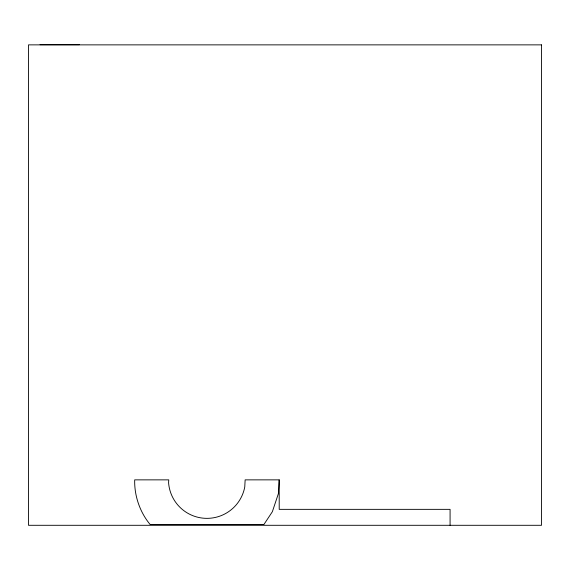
<?xml version="1.0" encoding="UTF-8"?>
<svg xmlns="http://www.w3.org/2000/svg" width="570" height="570" viewBox="0 0 570 570"><rect width="100%" height="100%" fill="white"/><g stroke="black" fill="none" stroke-linecap="round" stroke-linejoin="round"><path stroke-width="0.85" d="M279.207 479.862L278.367 493.705L272.353 511.718L263.874 524.55L150.174 524.55C139.956 512.337 134.249 495.772 134.691 479.862L168.749 479.862L168.592 482.811A38.468 38.468 0 0 0 244.765 486.944L245.143 479.862L279.207 479.862L279.207 509.352L450.079 509.352L450.079 525.298M40.035 44.702L79.301 44.702M541.5 44.866L28.5 44.866L28.5 525.298L541.5 525.298L541.5 44.866"/></g></svg>
